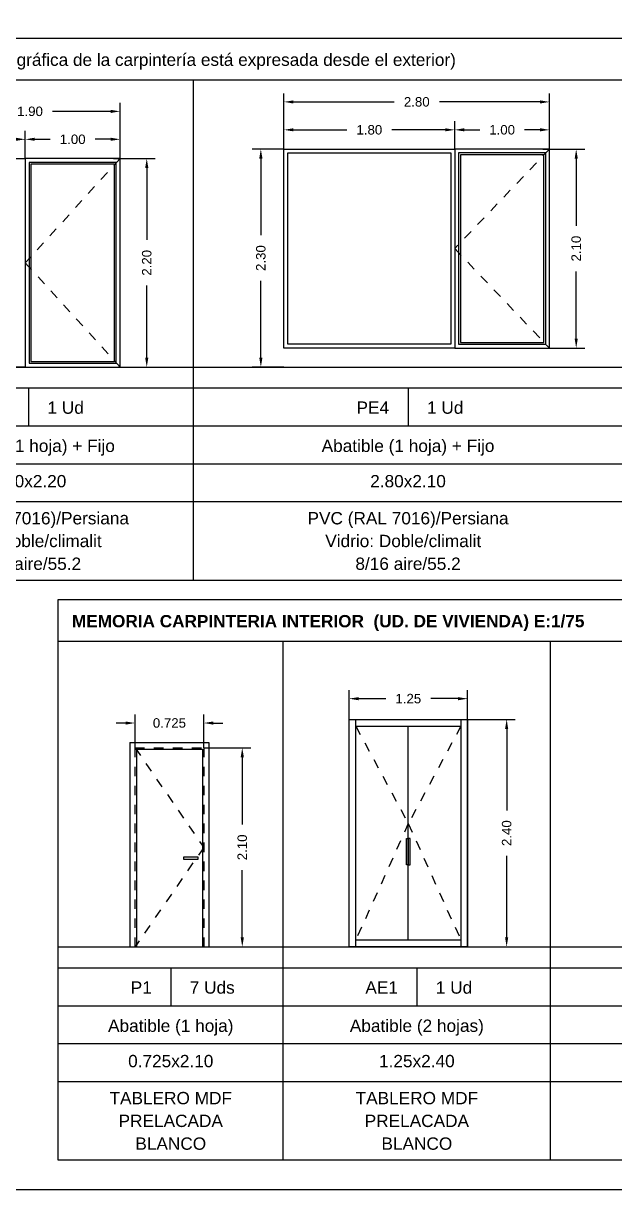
# Model space of a CAD drawing. Header units: millimetres. Extents: x 441156 to 441653, y 4514887 to 4515266.
# Drawn here: x 441511.22 to 441517.45, y 4515046.18 to 4515058.49 of the extents above; entities that cross this region are included whole.
import ezdxf
from ezdxf.enums import TextEntityAlignment as Align

# ---------------------------------------------------------------- set-up
doc = ezdxf.new("R2010")
doc.units = ezdxf.units.MM
doc.linetypes.add('CONTINUA', pattern=[0])
doc.linetypes.add('RAYITAS', pattern=[0.375, 0.25, -0.125])
for name, color, linetype in [('01_alzado', 5, 'CONTINUA'), ('01_cotas', 254, 'Continuous'), ('01_pilares primera', 6, 'Continuous'), ('01_sanitarios', 250, 'Continuous'), ('01_texto cartela', 5, 'Continuous'), ('01_ventanas', 2, 'Continuous'), ('CARTELA', 4, 'Continuous'), ('COTAS', 251, 'Continuous'), ('DIVISION', 5, 'Continuous')]:
    doc.layers.add(name, color=color, linetype=linetype)
doc.layers.add('01_cartela', color=6, linetype='Continuous', plot=False)
doc.styles.add('Estilo1', font='swissel.ttf')
doc.styles.add('NIEVES2', font='sanss___.ttf')
doc.styles.add('NIEVES3', font='swisseb.ttf')
doc.styles.add('ROMANS', font='romans')
doc.dimstyles.new('DECIMAL-50', dxfattribs={"dimtxt": 0.08, "dimasz": 0.15, "dimexe": 0.09, "dimexo": 0, "dimgap": 0.09, "dimtad": 0, "dimzin": 0, "dimdsep": 46, "dimtxsty": 'ROMANS', "dimcen": 0.09, "dimclrt": 6, "dimadec": 0, "dimazin": 0, "dimtfac": 1.38, "dimtix": 1, "dimtofl": 0, "dimtmove": 2, "dimatfit": 3, "dimldrblk": 'OBLIQUE', "dimfxl": 1, "dimtolj": 1, "dimtzin": 0, "dimarcsym": 0})

# ---------------------------------------------------------------- blocks, each defined once
blk = doc.blocks.new('*D534')
at = {"layer": '01_cotas', "color": 0, "linetype": 'CONTINUA', "lineweight": -2, "transparency": 16777216}
for p, q in [((441513.12, 4515050.847), (441513.616, 4515050.847)), ((441513.12, 4515048.747), (441513.616, 4515048.747))]:
    blk.add_line(p, q, dxfattribs=at)
at = {"layer": '01_cotas', "color": 0, "lineweight": -2, "transparency": 16777216}
for p, q in [((441513.526, 4515050.747), (441513.526, 4515050.037)), ((441513.526, 4515048.847), (441513.526, 4515049.556))]:
    blk.add_line(p, q, dxfattribs=at)
at = {"layer": '01_cotas', "color": 0, "transparency": 16777216}
for points in [[(441513.509, 4515050.747), (441513.543, 4515050.747), (441513.526, 4515050.847)], [(441513.509, 4515048.847), (441513.543, 4515048.847), (441513.526, 4515048.747)]]:
    blk.add_solid(points, dxfattribs=at)
at = {"layer": '01_cotas', "color": 7, "transparency": 16777216, "insert": (441513.526, 4515049.797), "char_height": 0.1, "attachment_point": 5, "rotation": 90, "style": 'Estilo1'}
blk.add_mtext('\\A1;2.10', dxfattribs=at)
blk = doc.blocks.new('*D568')
at = {"layer": '01_cotas', "color": 0, "linetype": 'CONTINUA', "lineweight": -2, "transparency": 16777216}
for p, q in [((441512.395, 4515050.847), (441512.395, 4515051.199)), ((441513.12, 4515050.847), (441513.12, 4515051.199))]:
    blk.add_line(p, q, dxfattribs=at)
at = {"layer": '01_cotas', "color": 0, "lineweight": -2, "transparency": 16777216}
for p, q in [((441512.295, 4515051.109), (441512.195, 4515051.109)), ((441513.22, 4515051.109), (441513.32, 4515051.109))]:
    blk.add_line(p, q, dxfattribs=at)
at = {"layer": '01_cotas', "color": 0, "transparency": 16777216}
for points in [[(441512.295, 4515051.125), (441512.295, 4515051.092), (441512.395, 4515051.109)], [(441513.22, 4515051.125), (441513.22, 4515051.092), (441513.12, 4515051.109)]]:
    blk.add_solid(points, dxfattribs=at)
at = {"layer": '01_cotas', "color": 7, "transparency": 16777216, "insert": (441512.758, 4515051.109), "char_height": 0.1, "attachment_point": 5, "style": 'Estilo1'}
blk.add_mtext('\\A1;0.725', dxfattribs=at)
blk = doc.blocks.new('*D552')
at = {"layer": '01_cotas', "color": 0, "linetype": 'CONTINUA', "lineweight": -2, "transparency": 16777216}
for p, q in [((441514.652, 4515051.077), (441514.652, 4515051.456)), ((441515.902, 4515051.077), (441515.902, 4515051.456))]:
    blk.add_line(p, q, dxfattribs=at)
at = {"layer": '01_cotas', "color": 0, "lineweight": -2, "transparency": 16777216}
for p, q in [((441514.752, 4515051.366), (441515.041, 4515051.366)), ((441515.802, 4515051.366), (441515.514, 4515051.366))]:
    blk.add_line(p, q, dxfattribs=at)
at = {"layer": '01_cotas', "color": 0, "transparency": 16777216}
for points in [[(441514.752, 4515051.382), (441514.752, 4515051.349), (441514.652, 4515051.366)], [(441515.802, 4515051.382), (441515.802, 4515051.349), (441515.902, 4515051.366)]]:
    blk.add_solid(points, dxfattribs=at)
at = {"layer": '01_cotas', "color": 7, "transparency": 16777216, "insert": (441515.277, 4515051.366), "char_height": 0.1, "attachment_point": 5, "style": 'Estilo1'}
blk.add_mtext('\\A1;1.25', dxfattribs=at)
blk = doc.blocks.new('*D555')
at = {"layer": '01_cotas', "color": 0, "linetype": 'CONTINUA', "lineweight": -2, "transparency": 16777216}
for p, q in [((441513.966, 4515057.165), (441513.966, 4515057.753)), ((441516.766, 4515057.165), (441516.766, 4515057.753))]:
    blk.add_line(p, q, dxfattribs=at)
at = {"layer": '01_cotas', "color": 0, "lineweight": -2, "transparency": 16777216}
for p, q in [((441514.066, 4515057.663), (441515.126, 4515057.663)), ((441516.666, 4515057.663), (441515.606, 4515057.663))]:
    blk.add_line(p, q, dxfattribs=at)
at = {"layer": '01_cotas', "color": 0, "transparency": 16777216}
for points in [[(441514.066, 4515057.679), (441514.066, 4515057.646), (441513.966, 4515057.663)], [(441516.666, 4515057.679), (441516.666, 4515057.646), (441516.766, 4515057.663)]]:
    blk.add_solid(points, dxfattribs=at)
at = {"layer": '01_cotas', "color": 7, "transparency": 16777216, "insert": (441515.366, 4515057.663), "char_height": 0.1, "attachment_point": 5, "style": 'Estilo1'}
blk.add_mtext('\\A1;2.80', dxfattribs=at)
blk = doc.blocks.new('*D556')
at = {"layer": '01_cotas', "color": 0, "linetype": 'CONTINUA', "lineweight": -2, "transparency": 16777216}
for p, q in [((441513.966, 4515057.165), (441513.966, 4515057.458)), ((441515.766, 4515057.165), (441515.766, 4515057.458))]:
    blk.add_line(p, q, dxfattribs=at)
at = {"layer": '01_cotas', "color": 0, "lineweight": -2, "transparency": 16777216}
for p, q in [((441514.066, 4515057.368), (441514.63, 4515057.368)), ((441515.666, 4515057.368), (441515.102, 4515057.368))]:
    blk.add_line(p, q, dxfattribs=at)
at = {"layer": '01_cotas', "color": 0, "transparency": 16777216}
for points in [[(441514.066, 4515057.385), (441514.066, 4515057.352), (441513.966, 4515057.368)], [(441515.666, 4515057.385), (441515.666, 4515057.352), (441515.766, 4515057.368)]]:
    blk.add_solid(points, dxfattribs=at)
at = {"layer": '01_cotas', "color": 7, "transparency": 16777216, "insert": (441514.866, 4515057.368), "char_height": 0.1, "attachment_point": 5, "style": 'Estilo1'}
blk.add_mtext('\\A1;1.80', dxfattribs=at)
blk = doc.blocks.new('*D557')
at = {"layer": '01_cotas', "color": 0, "linetype": 'CONTINUA', "lineweight": -2, "transparency": 16777216}
for p, q in [((441513.966, 4515057.165), (441513.632, 4515057.165)), ((441513.966, 4515054.865), (441513.632, 4515054.865))]:
    blk.add_line(p, q, dxfattribs=at)
at = {"layer": '01_cotas', "color": 0, "lineweight": -2, "transparency": 16777216}
for p, q in [((441513.722, 4515057.065), (441513.722, 4515056.256)), ((441513.722, 4515054.965), (441513.722, 4515055.775))]:
    blk.add_line(p, q, dxfattribs=at)
at = {"layer": '01_cotas', "color": 0, "transparency": 16777216}
for points in [[(441513.705, 4515057.065), (441513.739, 4515057.065), (441513.722, 4515057.165)], [(441513.705, 4515054.965), (441513.739, 4515054.965), (441513.722, 4515054.865)]]:
    blk.add_solid(points, dxfattribs=at)
at = {"layer": '01_cotas', "color": 7, "transparency": 16777216, "insert": (441513.722, 4515056.015), "char_height": 0.1, "attachment_point": 5, "rotation": 90, "style": 'Estilo1'}
blk.add_mtext('\\A1;2.30', dxfattribs=at)
blk = doc.blocks.new('*D558')
at = {"layer": '01_cotas', "color": 0, "linetype": 'CONTINUA', "lineweight": -2, "transparency": 16777216}
for p, q in [((441516.696, 4515057.165), (441517.137, 4515057.165)), ((441516.696, 4515055.065), (441517.137, 4515055.065))]:
    blk.add_line(p, q, dxfattribs=at)
at = {"layer": '01_cotas', "color": 0, "lineweight": -2, "transparency": 16777216}
for p, q in [((441517.047, 4515057.065), (441517.047, 4515056.356)), ((441517.047, 4515055.165), (441517.047, 4515055.875))]:
    blk.add_line(p, q, dxfattribs=at)
at = {"layer": '01_cotas', "color": 0, "transparency": 16777216}
for points in [[(441517.031, 4515057.065), (441517.064, 4515057.065), (441517.047, 4515057.165)], [(441517.031, 4515055.165), (441517.064, 4515055.165), (441517.047, 4515055.065)]]:
    blk.add_solid(points, dxfattribs=at)
at = {"layer": '01_cotas', "color": 7, "transparency": 16777216, "insert": (441517.047, 4515056.115), "char_height": 0.1, "attachment_point": 5, "rotation": 90, "style": 'Estilo1'}
blk.add_mtext('\\A1;2.10', dxfattribs=at)
blk = doc.blocks.new('*D559')
at = {"layer": '01_cotas', "color": 0, "linetype": 'CONTINUA', "lineweight": -2, "transparency": 16777216}
for p, q in [((441515.766, 4515057.165), (441515.766, 4515057.458)), ((441516.766, 4515057.165), (441516.766, 4515057.458))]:
    blk.add_line(p, q, dxfattribs=at)
at = {"layer": '01_cotas', "color": 0, "lineweight": -2, "transparency": 16777216}
for p, q in [((441515.866, 4515057.368), (441516.03, 4515057.368)), ((441516.666, 4515057.368), (441516.502, 4515057.368))]:
    blk.add_line(p, q, dxfattribs=at)
at = {"layer": '01_cotas', "color": 0, "transparency": 16777216}
for points in [[(441515.866, 4515057.385), (441515.866, 4515057.352), (441515.766, 4515057.368)], [(441516.666, 4515057.385), (441516.666, 4515057.352), (441516.766, 4515057.368)]]:
    blk.add_solid(points, dxfattribs=at)
at = {"layer": '01_cotas', "color": 7, "transparency": 16777216, "insert": (441516.266, 4515057.368), "char_height": 0.1, "attachment_point": 5, "style": 'Estilo1'}
blk.add_mtext('\\A1;1.00', dxfattribs=at)
blk = doc.blocks.new('*D564')
at = {"layer": '01_cotas', "color": 0, "linetype": 'CONTINUA', "lineweight": -2, "transparency": 16777216}
for p, q in [((441510.338, 4515057.065), (441510.338, 4515057.653)), ((441512.238, 4515057.065), (441512.238, 4515057.653))]:
    blk.add_line(p, q, dxfattribs=at)
at = {"layer": '01_cotas', "color": 0, "lineweight": -2, "transparency": 16777216}
for p, q in [((441510.438, 4515057.563), (441511.051, 4515057.563)), ((441512.138, 4515057.563), (441511.524, 4515057.563))]:
    blk.add_line(p, q, dxfattribs=at)
at = {"layer": '01_cotas', "color": 0, "transparency": 16777216}
for points in [[(441510.438, 4515057.579), (441510.438, 4515057.546), (441510.338, 4515057.563)], [(441512.138, 4515057.579), (441512.138, 4515057.546), (441512.238, 4515057.563)]]:
    blk.add_solid(points, dxfattribs=at)
at = {"layer": '01_cotas', "color": 7, "transparency": 16777216, "insert": (441511.288, 4515057.563), "char_height": 0.1, "attachment_point": 5, "style": 'Estilo1'}
blk.add_mtext('\\A1;1.90', dxfattribs=at)
blk = doc.blocks.new('*D565')
at = {"layer": '01_cotas', "color": 0, "linetype": 'CONTINUA', "lineweight": -2, "transparency": 16777216}
for p, q in [((441510.338, 4515057.065), (441510.338, 4515057.358)), ((441511.238, 4515057.065), (441511.238, 4515057.358))]:
    blk.add_line(p, q, dxfattribs=at)
at = {"layer": '01_cotas', "color": 0, "lineweight": -2, "transparency": 16777216}
for p, q in [((441510.438, 4515057.268), (441510.548, 4515057.268)), ((441511.138, 4515057.268), (441511.028, 4515057.268))]:
    blk.add_line(p, q, dxfattribs=at)
at = {"layer": '01_cotas', "color": 0, "transparency": 16777216}
for points in [[(441510.438, 4515057.285), (441510.438, 4515057.252), (441510.338, 4515057.268)], [(441511.138, 4515057.285), (441511.138, 4515057.252), (441511.238, 4515057.268)]]:
    blk.add_solid(points, dxfattribs=at)
at = {"layer": '01_cotas', "color": 7, "transparency": 16777216, "insert": (441510.788, 4515057.268), "char_height": 0.1, "attachment_point": 5, "style": 'Estilo1'}
blk.add_mtext('\\A1;0.90', dxfattribs=at)
blk = doc.blocks.new('*D566')
at = {"layer": '01_cotas', "color": 0, "linetype": 'CONTINUA', "lineweight": -2, "transparency": 16777216}
for p, q in [((441512.168, 4515057.065), (441512.609, 4515057.065)), ((441512.168, 4515054.865), (441512.609, 4515054.865))]:
    blk.add_line(p, q, dxfattribs=at)
at = {"layer": '01_cotas', "color": 0, "lineweight": -2, "transparency": 16777216}
for p, q in [((441512.519, 4515056.965), (441512.519, 4515056.206)), ((441512.519, 4515054.965), (441512.519, 4515055.725))]:
    blk.add_line(p, q, dxfattribs=at)
at = {"layer": '01_cotas', "color": 0, "transparency": 16777216}
for points in [[(441512.502, 4515056.965), (441512.536, 4515056.965), (441512.519, 4515057.065)], [(441512.502, 4515054.965), (441512.536, 4515054.965), (441512.519, 4515054.865)]]:
    blk.add_solid(points, dxfattribs=at)
at = {"layer": '01_cotas', "color": 7, "transparency": 16777216, "insert": (441512.519, 4515055.965), "char_height": 0.1, "attachment_point": 5, "rotation": 90, "style": 'Estilo1'}
blk.add_mtext('\\A1;2.20', dxfattribs=at)
blk = doc.blocks.new('*D567')
at = {"layer": '01_cotas', "color": 0, "linetype": 'CONTINUA', "lineweight": -2, "transparency": 16777216}
for p, q in [((441511.238, 4515057.065), (441511.238, 4515057.358)), ((441512.238, 4515057.065), (441512.238, 4515057.358))]:
    blk.add_line(p, q, dxfattribs=at)
at = {"layer": '01_cotas', "color": 0, "lineweight": -2, "transparency": 16777216}
for p, q in [((441511.338, 4515057.268), (441511.501, 4515057.268)), ((441512.138, 4515057.268), (441511.974, 4515057.268))]:
    blk.add_line(p, q, dxfattribs=at)
at = {"layer": '01_cotas', "color": 0, "transparency": 16777216}
for points in [[(441511.338, 4515057.285), (441511.338, 4515057.252), (441511.238, 4515057.268)], [(441512.138, 4515057.285), (441512.138, 4515057.252), (441512.238, 4515057.268)]]:
    blk.add_solid(points, dxfattribs=at)
at = {"layer": '01_cotas', "color": 7, "transparency": 16777216, "insert": (441511.738, 4515057.268), "char_height": 0.1, "attachment_point": 5, "style": 'Estilo1'}
blk.add_mtext('\\A1;1.00', dxfattribs=at)
blk = doc.blocks.new('*D580')
at = {"layer": '01_cotas', "color": 0, "linetype": 'CONTINUA', "lineweight": -2, "transparency": 16777216}
for p, q in [((441515.902, 4515051.147), (441516.404, 4515051.147)), ((441515.902, 4515048.747), (441516.404, 4515048.747))]:
    blk.add_line(p, q, dxfattribs=at)
at = {"layer": '01_cotas', "color": 0, "lineweight": -2, "transparency": 16777216}
for p, q in [((441516.314, 4515051.047), (441516.314, 4515050.187)), ((441516.314, 4515048.847), (441516.314, 4515049.706))]:
    blk.add_line(p, q, dxfattribs=at)
at = {"layer": '01_cotas', "color": 0, "transparency": 16777216}
for points in [[(441516.297, 4515051.047), (441516.33, 4515051.047), (441516.314, 4515051.147)], [(441516.297, 4515048.847), (441516.33, 4515048.847), (441516.314, 4515048.747)]]:
    blk.add_solid(points, dxfattribs=at)
at = {"layer": '01_cotas', "color": 7, "transparency": 16777216, "insert": (441516.314, 4515049.947), "char_height": 0.1, "attachment_point": 5, "rotation": 90, "style": 'Estilo1'}
blk.add_mtext('\\A1;2.40', dxfattribs=at)

msp = doc.modelspace()

# ---------------------------------------------------------------- linework, layer by layer
at = {"layer": '01_alzado'}
for p, q in [((441514.722, 4515048.747), (441514.722, 4515051.147)), ((441515.832, 4515051.147), (441515.832, 4515048.747)), ((441515.902, 4515048.747), (441515.902, 4515051.147)), ((441514.722, 4515051.077), (441515.832, 4515051.077)), ((441515.277, 4515048.817), (441515.277, 4515051.077)), ((441512.34, 4515050.902), (441513.175, 4515050.902)), ((441512.34, 4515050.902), (441512.34, 4515048.747)), ((441513.175, 4515050.902), (441513.175, 4515048.747)), ((441512.41, 4515050.832), (441513.105, 4515050.832)), ((441512.41, 4515050.832), (441512.41, 4515048.747)), ((441513.105, 4515050.832), (441513.105, 4515048.747)), ((441515.832, 4515048.817), (441514.722, 4515048.817))]:
    msp.add_line(p, q, dxfattribs=at)
for points in [[(441514.652, 4515051.147), (441515.902, 4515051.147), (441515.902, 4515048.747), (441514.652, 4515048.747)], [(441515.258, 4515049.891), (441515.277, 4515049.891), (441515.277, 4515049.614), (441515.258, 4515049.614)], [(441515.296, 4515049.891), (441515.277, 4515049.891), (441515.277, 4515049.614), (441515.296, 4515049.614)], [(441513.061, 4515049.673), (441513.061, 4515049.692), (441512.905, 4515049.692), (441512.905, 4515049.673)]]:
    msp.add_lwpolyline(points, close=True, dxfattribs=at)
at = {"layer": '01_cartela', "color": 1}
msp.add_lwpolyline([(441501.573, 4515067.72), (441501.573, 4515046.185), (441532.211, 4515046.185), (441532.211, 4515067.72)], close=True, dxfattribs=at)
at = {"layer": '01_sanitarios', "color": 5, "linetype": 'CONTINUA'}
for points in [[(441513.966, 4515057.165), (441515.766, 4515057.165), (441515.766, 4515055.065), (441513.966, 4515055.065)], [(441516.766, 4515057.165), (441515.766, 4515057.165), (441515.766, 4515055.065), (441516.766, 4515055.065)], [(441510.338, 4515057.065), (441511.238, 4515057.065), (441511.238, 4515054.865), (441510.338, 4515054.865)], [(441512.238, 4515057.065), (441511.238, 4515057.065), (441511.238, 4515054.865), (441512.238, 4515054.865)]]:
    msp.add_lwpolyline(points, close=True, dxfattribs=at)
at = {"layer": '01_ventanas', "color": 2}
for points in [[(441514.006, 4515057.125), (441515.726, 4515057.125), (441515.726, 4515055.105), (441514.006, 4515055.105)], [(441516.726, 4515057.125), (441515.806, 4515057.125), (441515.806, 4515055.105), (441516.726, 4515055.105)], [(441516.706, 4515057.105), (441515.826, 4515057.105), (441515.826, 4515055.125), (441516.706, 4515055.125)], [(441512.198, 4515057.025), (441511.278, 4515057.025), (441511.278, 4515054.905), (441512.198, 4515054.905)], [(441512.178, 4515057.005), (441511.298, 4515057.005), (441511.298, 4515054.925), (441512.178, 4515054.925)]]:
    msp.add_lwpolyline(points, close=True, dxfattribs=at)
at = {"layer": 'CARTELA', "color": 1}
for p, q in [((441501.891, 4515054.865), (441531.901, 4515054.865)), ((441511.585, 4515048.747), (441525.107, 4515048.747))]:
    msp.add_line(p, q, dxfattribs=at)
at = {"layer": 'COTAS', "color": 120, "linetype": 'RAYITAS', "ltscale": 0.25}
for points in [[(441516.766, 4515057.165), (441515.766, 4515056.115), (441516.766, 4515055.065)], [(441512.238, 4515057.065), (441511.238, 4515055.965), (441512.238, 4515054.865)], [(441514.722, 4515051.077), (441515.277, 4515050.047), (441514.722, 4515048.817)], [(441515.832, 4515051.077), (441515.277, 4515050.047), (441515.832, 4515048.817)], [(441512.395, 4515048.747), (441512.395, 4515050.847), (441513.12, 4515050.847), (441513.12, 4515048.747)], [(441512.395, 4515050.847), (441513.12, 4515049.797), (441512.395, 4515048.747)]]:
    msp.add_lwpolyline(points, dxfattribs=at)
at = {"layer": 'DIVISION', "color": 5}
for p, q in [((441501.891, 4515058.337), (441531.901, 4515058.337)), ((441501.891, 4515057.896), (441531.901, 4515057.896)), ((441513.013, 4515052.614), (441513.013, 4515057.896)), ((441501.891, 4515054.645), (441531.901, 4515054.645)), ((441511.272, 4515054.645), (441511.272, 4515054.245)), ((441515.274, 4515054.645), (441515.274, 4515054.245)), ((441501.891, 4515054.245), (441531.901, 4515054.245)), ((441501.891, 4515053.845), (441531.901, 4515053.845)), ((441501.891, 4515053.445), (441531.901, 4515053.445)), ((441531.901, 4515052.614), (441501.891, 4515052.614)), ((441511.585, 4515052.414), (441525.107, 4515052.414)), ((441511.585, 4515046.495), (441511.585, 4515052.414)), ((441511.585, 4515051.973), (441525.107, 4515051.973)), ((441513.959, 4515046.495), (441513.959, 4515051.973)), ((441516.775, 4515046.495), (441516.775, 4515051.973)), ((441511.585, 4515048.526), (441525.107, 4515048.526)), ((441512.772, 4515048.526), (441512.772, 4515048.126)), ((441515.367, 4515048.526), (441515.367, 4515048.126)), ((441511.585, 4515048.126), (441513.959, 4515048.126)), ((441513.959, 4515048.126), (441525.107, 4515048.126)), ((441511.585, 4515047.726), (441525.107, 4515047.726)), ((441511.585, 4515047.326), (441525.107, 4515047.326)), ((441525.107, 4515046.495), (441511.585, 4515046.495))]:
    msp.add_line(p, q, dxfattribs=at)

# ---------------------------------------------------------------- texts
at = {"layer": '01_pilares primera', "color": 7, "style": 'NIEVES2'}
for s, p in [('1 Ud', (441511.472, 4515054.372)), ('1 Ud', (441515.474, 4515054.372)), ('7 Uds', (441512.972, 4515048.253)), ('1 Ud', (441515.567, 4515048.253))]:
    msp.add_text(s, height=0.13, dxfattribs=at).set_placement(p)
for s, p in [('PE4', (441515.074, 4515054.372)), ('P1', (441512.572, 4515048.253)), ('AE1', (441515.167, 4515048.253))]:
    msp.add_text(s, height=0.13, dxfattribs=at).set_placement(p, align=Align.RIGHT)
at = {"layer": '01_texto cartela', "color": 5}
for s, style, p in [('(NOTA: la representación gráfica de la carpintería está expresada desde el exterior)', 'NIEVES2', (441509.043, 4515058.043)), ('MEMORIA CARPINTERIA INTERIOR  (UD. DE VIVIENDA) E:1/75', 'NIEVES3', (441511.73, 4515052.119))]:
    msp.add_text(s, height=0.12967, dxfattribs=dict(at, style=style)).set_placement(p)
at = {"layer": 'DIVISION', "color": 5, "style": 'NIEVES2'}
for s, p in [('Abatible (1 hoja) + Fijo', (441511.272, 4515053.969)), ('Abatible (1 hoja) + Fijo', (441515.274, 4515053.969)), ('1.90x2.20', (441511.272, 4515053.596)), ('2.80x2.10', (441515.274, 4515053.596)), ('PVC (RAL 7016)/Persiana', (441511.272, 4515053.205)), ('PVC (RAL 7016)/Persiana', (441515.274, 4515053.205)), ('Vidrio: Doble/climalit  ', (441511.272, 4515052.965)), ('Vidrio: Doble/climalit  ', (441515.274, 4515052.965)), ('8/16 aire/55.2', (441511.272, 4515052.725)), ('8/16 aire/55.2', (441515.274, 4515052.725)), ('Abatible (1 hoja)', (441512.772, 4515047.85)), ('Abatible (2 hojas)', (441515.367, 4515047.85)), ('0.725x2.10', (441512.772, 4515047.477)), ('1.25x2.40', (441515.367, 4515047.477)), ('TABLERO MDF', (441512.772, 4515047.086)), ('TABLERO MDF', (441515.367, 4515047.086)), ('PRELACADA', (441512.772, 4515046.846)), ('PRELACADA', (441515.367, 4515046.846)), ('BLANCO', (441512.772, 4515046.606)), ('BLANCO', (441515.367, 4515046.606))]:
    msp.add_text(s, height=0.13, dxfattribs=at).set_placement(p, align=Align.CENTER)

# ---------------------------------------------------------------- dimensions: what is measured, and where the dimension line sits
at = {"layer": '01_cotas'}
for base, p1, p2, picture, middle in [((441512.238, 4515057.563), (441510.338, 4515057.065), (441512.238, 4515057.065), '*D564', (441511.288, 4515057.563)), ((441516.766, 4515057.663), (441513.966, 4515057.165), (441516.766, 4515057.165), '*D555', (441515.366, 4515057.663)), ((441515.766, 4515057.368), (441513.966, 4515057.165), (441515.766, 4515057.165), '*D556', (441514.866, 4515057.368)), ((441516.766, 4515057.368), (441515.766, 4515057.165), (441516.766, 4515057.165), '*D559', (441516.266, 4515057.368)), ((441511.238, 4515057.268), (441510.338, 4515057.065), (441511.238, 4515057.065), '*D565', (441510.788, 4515057.268)), ((441512.238, 4515057.268), (441511.238, 4515057.065), (441512.238, 4515057.065), '*D567', (441511.738, 4515057.268)), ((441515.902, 4515051.366), (441514.652, 4515051.077), (441515.902, 4515051.077), '*D552', (441515.277, 4515051.366))]:
    dim = msp.add_linear_dim(base=base, p1=p1, p2=p2, dimstyle='DECIMAL-50', override={"dimtxt": 0.1, "dimasz": 0.1, "dimtxsty": 'Estilo1', "dimsah": 1, "dimclrt": 7, "dimfxl": 0.09, "dimarcsym": 2}, dxfattribs=at)
    dim.commit()
    dim.dimension.update_dxf_attribs({"geometry": picture, "text_midpoint": middle})
for base, p1, p2, picture, middle in [((441513.722, 4515054.865), (441513.966, 4515057.165), (441513.966, 4515054.865), '*D557', (441513.722, 4515056.015)), ((441517.047, 4515055.065), (441516.696, 4515057.165), (441516.696, 4515055.065), '*D558', (441517.047, 4515056.115)), ((441512.519, 4515054.865), (441512.168, 4515057.065), (441512.168, 4515054.865), '*D566', (441512.519, 4515055.965)), ((441516.314, 4515048.747), (441515.902, 4515051.147), (441515.902, 4515048.747), '*D580', (441516.314, 4515049.947)), ((441513.526, 4515048.747), (441513.12, 4515050.847), (441513.12, 4515048.747), '*D534', (441513.526, 4515049.797))]:
    dim = msp.add_linear_dim(base=base, p1=p1, p2=p2, angle=90, dimstyle='DECIMAL-50', override={"dimtxt": 0.1, "dimasz": 0.1, "dimtxsty": 'Estilo1', "dimsah": 1, "dimclrt": 7, "dimfxl": 0.09, "dimarcsym": 2}, dxfattribs=at)
    dim.commit()
    dim.dimension.update_dxf_attribs({"geometry": picture, "text_midpoint": middle})
dim = msp.add_linear_dim(base=(441513.12, 4515051.109), p1=(441512.395, 4515050.847), p2=(441513.12, 4515050.847), text='0.725', dimstyle='DECIMAL-50', override={"dimtxt": 0.1, "dimasz": 0.1, "dimtxsty": 'Estilo1', "dimsah": 1, "dimclrt": 7, "dimfxl": 0.09, "dimarcsym": 2}, dxfattribs=at)
dim.commit()
dim.dimension.update_dxf_attribs({"geometry": '*D568', "text_midpoint": (441512.758, 4515051.109)})

doc.saveas('drawing.dxf')
